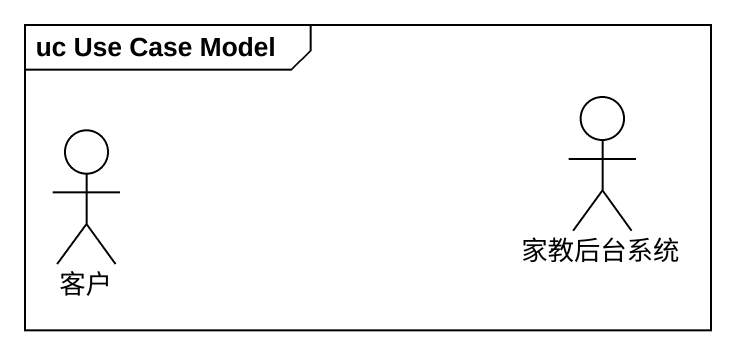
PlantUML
@startuml
mainframe uc Use Case Model
actor 客户
actor 家教后台系统
@enduml
